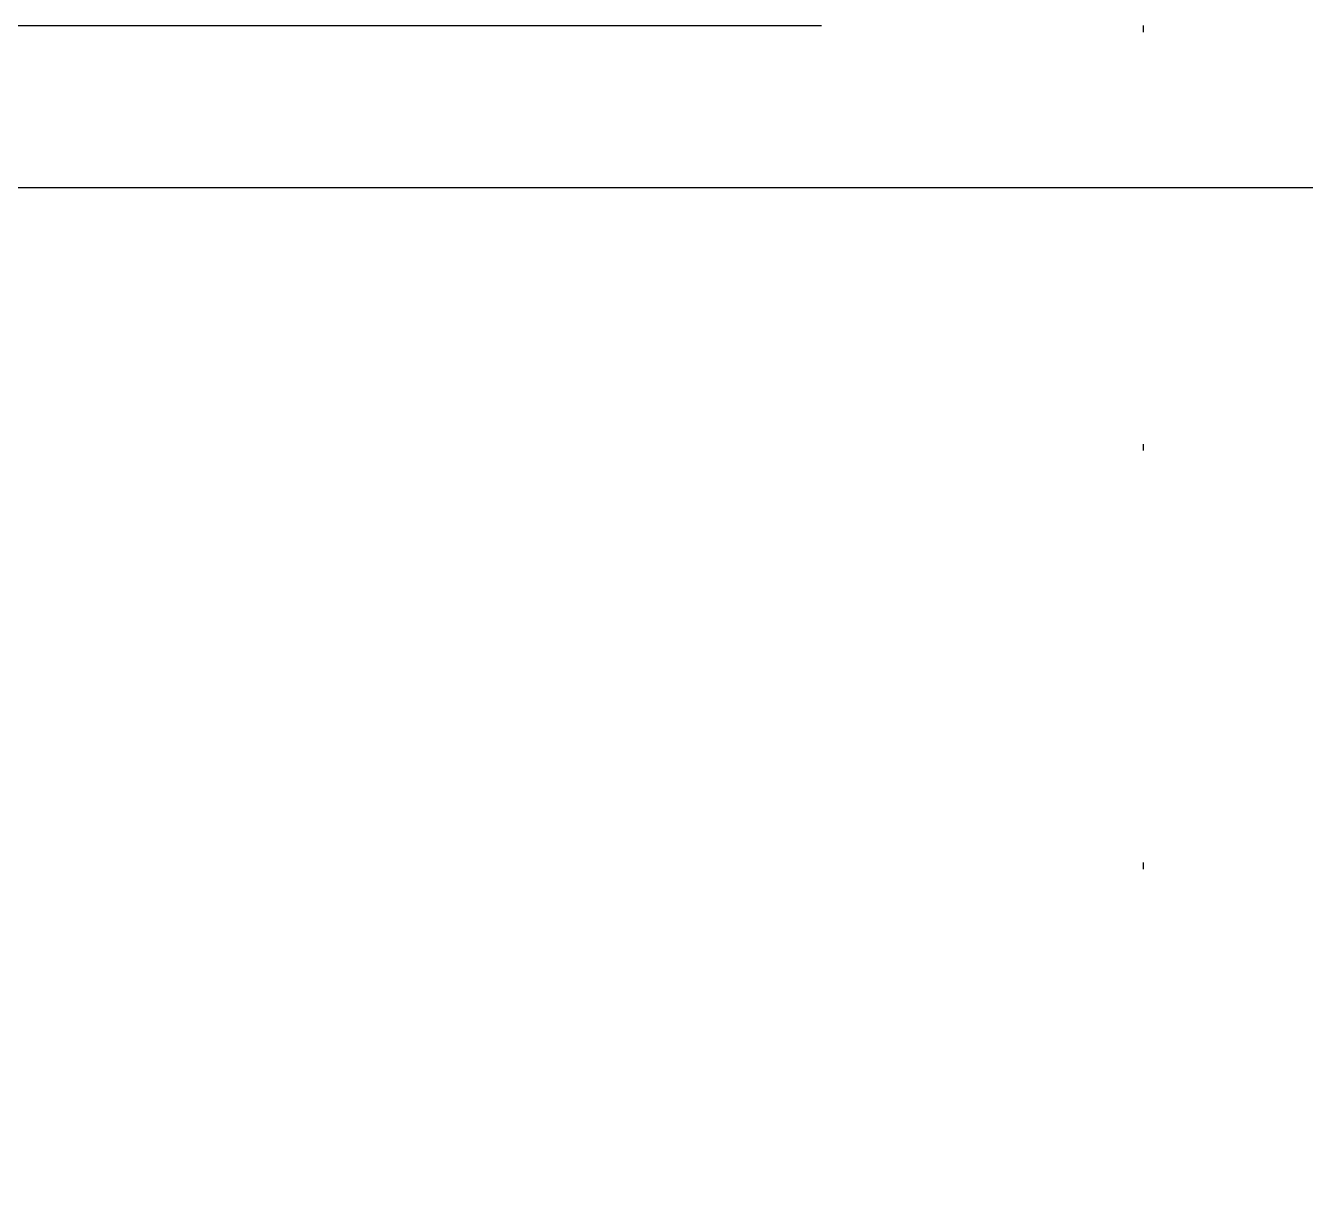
# Model space of a CAD drawing. Header units: inches. Extents: x 21 to 32698, y 13 to 3712.
# Drawn here: x 3049.49 to 3069.21, y 1844.21 to 1862.08 of the extents above; entities that cross this region are included whole.
import ezdxf

# ---------------------------------------------------------------- set-up
doc = ezdxf.new("R2010")
doc.units = ezdxf.units.IN
doc.header["$MEASUREMENT"] = 0
doc.linetypes.add('DOT', pattern=[6.35, 0, -6.35])
for name, color, linetype, lineweight in [('Z_MİM_-KM-BEAM-RAY', 8, 'DOT', 25), ('Z_MİM_-KM-GLAZ', 8, 'Continuous', 25), ('Z_MİM_-KM-WALL', 8, 'Continuous', 25), ('Z_MİM_-KM-WALL-PLASTER', 8, 'Continuous', 25)]:
    doc.layers.add(name, color=color, linetype=linetype, lineweight=lineweight)

# ---------------------------------------------------------------- blocks, each defined once
blk = doc.blocks.new('-KM-AL2 210_900')
at = {"layer": 'Z_MİM_-KM-WALL'}
blk.add_line((1434.273, 1420.032), (1454.273, 1420.032), dxfattribs=at)
blk = doc.blocks.new('-KM_Kiriş İzi_ZK')
at = {"layer": 'Z_MİM_-KM-BEAM-RAY'}
blk.add_line((-264.999, 880), (-264.999, 680), dxfattribs=at)

msp = doc.modelspace()

# ---------------------------------------------------------------- block references
at = {"layer": 'Z_MİM_-KM-GLAZ'}
msp.add_blockref('-KM-AL2 210_900', (1607.484, 442.051), dxfattribs=at)

# ---------------------------------------------------------------- next in the draw order: linework, layer by layer
at = {"layer": 'Z_MİM_-KM-WALL-PLASTER'}
msp.add_lwpolyline([(6814.258, 1859.584), (5339.258, 1859.583), (5339.258, 1944.584), (5359.257, 1944.582), (5359.257, 1879.583), (5569.257, 1879.583), (5569.257, 2559.61), (5444.256, 2559.61), (5444.256, 2089.583), (5284.258, 2089.583), (5284.257, 2554.583), (4699.257, 2554.583), (4699.257, 2089.583), (4644.258, 2089.583), (4644.258, 1859.583), (3041.758, 1859.583)], dxfattribs=at)

# ---------------------------------------------------------------- next in the draw order: block references
at = {"layer": 'Z_MİM_-KM-BEAM-RAY'}
msp.add_blockref('-KM_Kiriş İzi_ZK', (3331.714, 982.083), dxfattribs=at)

doc.saveas('drawing.dxf')
